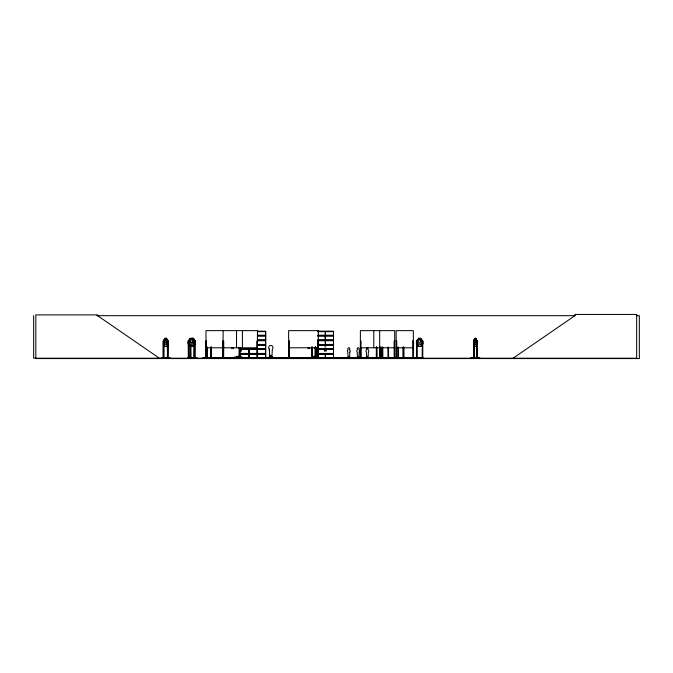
<?xml version="1.0" encoding="UTF-8"?>
<svg xmlns="http://www.w3.org/2000/svg" width="673" height="673" viewBox="0 0 673 673"><rect width="100%" height="100%" fill="white"/><g stroke="black" fill="none" stroke-linecap="round" stroke-linejoin="round"><path stroke-width="1.01" d="M248.943 351.474L248.943 349.497L240.926 349.497M257.128 353.443L249.237 353.443L249.246 349.497L257.128 349.497M257.759 349.497L265.65 349.497L265.642 353.443L257.759 353.443M257.759 336.012L265.65 336.012L265.642 339.949L257.759 339.949M325.202 337.981L325.202 336.012L317.723 336.012M325.496 339.949L325.496 336.012L333.522 336.012L333.514 339.949L325.496 339.949L325.505 337.981M333.514 351.474L333.514 349.497L325.496 349.497M333.514 337.981L333.514 336.012M285.512 357.885L291.939 357.859M357.691 358.187C351.474 356.051 375.576 359.475 357.287 357.885M363.714 357.885L357.102 357.868M410.21 357.885L416.646 358.196L416.511 341.06L417.184 340.908L417.159 358.204M202.876 358.196L213.652 358.162M202.918 358.196L213.585 358.204M473.876 340.933L473.733 358.204M163.884 340.959L163.842 358.204M167.619 341.026L167.51 358.204M194.682 340.933L194.59 343.752L192.461 346.469M188.911 340.959L188.247 341.06L188.196 343.752L190.316 346.469L193.513 346.469L195.086 343.752L195.086 341.034L193.513 338.309L190.308 338.309L188.188 341.034L188.331 358.171M422.341 340.933L422.164 358.204M257.439 341.06L257.599 358.044M271.017 356.379L270.765 355.941L270.756 356.446M325.48 358.196L325.496 354.234L333.522 354.234L333.522 358.036L325.438 358.061M474.095 341.06L474.684 338.384L475.904 338.384M470.923 358.154L479.916 358.162L470.94 357.859M373.708 357.885L387.841 357.758M252.383 358.154L261.435 358.154M357.834 358.154L357.851 356.614L358.507 356.614L358.507 357.868M317.185 354.234L325.21 354.234L325.21 358.036L309.185 358.12L320.112 358.154M163.842 341.051L163.211 341.06L163.219 358.204M194.64 341.051L192.461 338.309M161.024 357.885L170.21 358.162M192.36 358.162L187.641 358.162M396.548 357.885L405.112 357.885L402.471 358.204M194.253 343.095L193.488 338.384L190.341 338.384L189.306 341.06L189.306 343.095L191.082 345.299L193.471 343.095L193.471 341.06L192.436 338.384L194.514 341.06L194.497 358.204M188.583 358.162L188.793 357.582M257.759 354.234L265.65 354.234L265.65 358.036L249.22 358.196M222.956 358.162L223.133 330.636M413.491 358.162L413.315 330.636L396.161 330.636L396.103 357.851M475.92 346.469L474.658 346.469L473.481 343.752L473.481 341.034L474.717 338.309L475.92 338.309L477.098 341.034L477.098 343.752L475.861 346.469M474.734 338.384L473.573 341.06L473.59 358.204M163.404 341.06L164.944 338.384L164.17 343.095L165.213 344.711L166.239 344.711L167.257 343.095L167.257 341.06L166.492 338.384L164.902 338.384M166.467 346.469L168.09 343.752L168.09 341.034L166.467 338.309M193.437 346.402L195.086 343.752M188.255 341.06L190.35 338.384M192.428 346.402L194.514 343.726M420.718 346.402L422.829 343.726M272.649 358.204L268.872 358.196M269.461 357.7L269.208 356.808L269.057 358.196M270.066 358.204L269.41 358.187L269.873 358.204M271.867 358.187L272.464 358.204M347.891 357.868L347.722 357.27L347.613 358.196M349.708 357.868C351.886 358.204 346.393 358.053 348.143 358.095M357.413 358.196L356.993 358.196M359.247 358.019L359.247 357.27L359.088 357.868M368.282 357.868C370.158 358.187 364.573 358.187 366.474 357.868M366.196 358.196L366.743 358.103M367.895 358.204L368.451 358.019M367.021 347.63L366.667 349.8A1.43 1.43 0 0 0 366.364 352.046L366.667 357.556L368.097 357.556L368.392 352.046A1.43 1.43 0 0 0 368.097 349.8L367.736 347.63M513.112 358.204L574.893 315.687L574.893 314.434L636.666 314.434L636.666 358.204L33.65 358.204L33.65 315.687M396.288 358.162L396.229 357.582M366.331 358.103L366.861 358.204M222.999 358.162L222.999 357.582M416.36 358.162L416.444 357.582M239.176 356.488L239.26 347.588M188.852 341.051L188.92 358.204M193.959 341.026L195.086 341.034L193.462 338.309M422.257 341.06L422.812 341.06L422.745 358.204M257.414 357.582L257.372 358.204L257.439 330.636L205.98 330.636L206.014 358.204M413.315 358.204L412.801 357.582M96.811 315.687L575.213 315.687M636.195 315.687L639.35 315.687L639.35 358.566L35.82 358.566L35.82 314.88L97.602 314.88L97.602 315.687L159.375 358.204M257.616 331.259L265.658 331.259M317.723 331.259L325.219 331.259M325.488 331.259L333.53 331.259M257.616 331.419L265.658 331.419L265.65 335.221L257.759 335.221M317.723 331.402L325.219 331.419L325.202 335.221L317.723 335.221M257.767 331.654L265.642 331.654L265.642 335.221M317.732 331.654L325.202 331.654M325.505 331.654L333.514 331.654M257.709 335.491L265.7 335.491M317.681 335.491L325.269 335.491M325.438 335.491L333.572 335.491M257.709 335.734L265.7 335.734M317.681 335.734L325.269 335.734M325.438 335.734L333.572 335.734M166.517 338.309L164.877 338.309L163.303 341.034L163.32 358.204M192.402 338.738L192.966 338.738L193.319 340.286M475.508 338.738L474.684 341.06L475.062 343.306L475.845 342.254L475.449 338.738M317.723 339.949L325.21 339.949L325.21 336.012M257.709 340.227L265.7 340.227M317.681 340.227L325.269 340.227M325.438 340.227L333.572 340.227M257.709 340.471L265.7 340.471M317.681 340.471L325.269 340.471M325.438 340.471L333.572 340.471M257.759 340.748L265.65 340.748L265.65 344.542L257.751 344.551M317.723 340.748L325.21 340.748L325.21 344.542L317.732 344.441M167.4 358.204L167.4 341.06L168.09 341.034L167.981 358.204M412.81 358.204L412.734 341.06L413.315 341.06M473.481 341.034L474.095 341.06L474.129 358.204M205.98 341.06L206.468 341.06M257.666 341.06L256.859 341.06L256.926 358.204M360.392 341.06L360.972 341.06L360.955 358.204L361.039 357.582M394.698 341.06L394.109 341.06L394.185 358.204M396.161 341.06L396.75 341.06L396.818 358.204M412.734 341.06L413.542 341.06L413.533 358.204L413.609 357.582M188.196 342.389L194.59 342.389M163.404 343.726L164.919 346.469L166.517 346.469M473.573 343.726L474.717 346.469M257.767 344.441L265.642 344.441L265.642 340.748M333.514 344.441L325.505 344.441L325.496 340.748L333.522 340.748L333.522 344.542L325.48 344.711M317.723 344.551L325.219 344.551M257.751 344.753L265.658 344.711M317.723 344.753L333.53 344.711M257.751 344.887L265.658 344.887L265.65 348.707L257.759 348.707M317.723 344.887L325.219 344.887M325.488 344.913L333.53 344.896L333.514 348.707L325.496 348.707M257.767 345.14L265.642 345.14L265.642 348.707M317.732 345.14L325.202 345.14M325.505 345.14L333.514 345.14M324.31 345.358L326.228 345.358M324.672 346.932L325.875 346.932M205.98 347.79L257.439 347.79M288.616 347.79L318.321 347.79M360.392 347.79L394.689 347.79M396.161 347.79L413.315 347.79M239.26 348.303L239.975 348.303M239.26 348.479L239.975 348.479M316.234 348.479L316.1 356.522M240.926 348.707L248.951 348.707M249.237 348.707L257.128 348.707M317.185 348.707L325.21 348.707M240.875 348.984L249.01 348.984M249.178 348.984L257.179 348.984M257.709 348.984L265.7 348.984M317.134 348.984L325.269 348.984M325.438 348.984L333.572 348.984M324.672 349.035L325.875 349.035M240.875 349.228L249.01 349.228M249.178 349.228L257.179 349.228M257.709 349.228L265.7 349.228M317.134 349.228L325.269 349.228M325.438 349.228L333.572 349.228M317.185 349.497L325.21 349.497M239.42 350.423L240.051 350.423L240.051 351.138L239.42 351.138M315.679 350.423L316.31 350.423L316.31 351.138L315.679 351.138M239.42 350.49L241.338 350.49M315.679 350.49L317.597 350.49M324.31 350.49L326.228 350.49M239.42 351.003L241.338 351.07M315.679 351.003L317.597 351.07M324.31 351.07L326.228 351.07M240.926 353.443L248.951 353.443L248.951 349.497M317.185 353.443L325.21 353.443M325.496 353.443L333.522 353.443L333.522 349.497M240.875 353.712L249.01 353.712M249.178 353.712L257.179 353.712M257.709 353.712L265.7 353.712M317.134 353.712L325.269 353.712M325.438 353.712L333.572 353.712M240.875 353.956L249.01 353.956M249.178 353.956L257.179 353.956M257.709 353.956L265.7 353.956M317.134 353.956L325.269 353.956M325.438 353.956L333.572 353.956M240.926 354.234L248.951 354.234L248.951 358.036M249.237 358.036L249.237 354.234L257.128 354.234M240.993 356.253L236.4 356.454M317.252 356.278L312.659 356.454M269.755 357.38L271.9 357.38L272.338 349.119A2.145 2.145 0 0 0 272.338 346.082A2.145 2.145 0 0 0 269.309 346.082A2.145 2.145 0 0 0 269.309 349.119L269.755 357.38L269.309 349.119M163.16 357.582L163.842 357.582M168.031 357.582L167.341 357.582L167.35 358.204M188.92 357.582L188.188 357.582L188.188 358.204M190.148 357.582L190.838 357.582M422.164 357.582L422.88 357.582L422.88 358.204M474.145 357.582L473.531 357.582L473.565 358.204M476.677 357.582L477.292 357.582M197.172 357.885L187.691 357.859L192.394 358.12M226.061 357.885L220.534 358.162M348.336 357.75L349.253 357.75M366.92 357.75L367.837 357.75M417.159 357.758L422.164 357.758M202.876 357.876L213.619 357.885M240.934 357.927L248.943 357.927M309.185 357.885L325.202 357.927M325.505 357.927L333.514 357.927M347.722 357.868L349.867 357.868M366.305 357.868L368.451 357.868M394.815 357.859L394.689 330.636L360.392 330.636L360.341 358.204L360.61 341.06M165.827 358.162L170.176 358.12L165.768 358.204M248.96 358.044L240.909 358.196M405.129 358.154L402.513 357.885M318.228 358.204L318.321 330.636L288.616 330.636L288.725 358.204M193.992 340.824L193.874 358.204M388.615 358.154L388.489 347.108M195.128 358.162L195.027 357.582L193.841 357.582L193.841 358.204M194.177 358.162L194.017 357.582M382.701 358.154L382.701 357.582M271.884 358.171L271.379 358.179L272.439 357.927L272.422 356.808L272.195 357.7M416.494 343.726L418.606 346.402M188.255 343.726L190.35 346.402M166.441 338.384L168.04 341.06M474.095 343.095L474.877 344.711L475.651 344.711L476.417 343.095L475.845 338.384M475.861 338.309L477.064 341.06L476.989 358.204M318.438 358.171L318.438 341.06L317.824 341.06L317.875 358.204M382.861 358.171L382.769 347.108M479.866 358.204L470.957 358.204M477.241 358.204L477.241 341.06L476.686 340.816L476.694 358.204M477.09 357.582L477.09 358.204M476.921 341.06L476.888 358.204M473.91 341.06L473.943 358.204M422.299 357.582L422.299 358.204M419.111 358.204L419.111 357.674L203.793 357.674L203.793 358.204M418.741 357.674L418.741 358.204M417.857 357.674L417.857 358.204M417.024 357.582L417.024 358.204M412.675 357.582L412.675 358.204M403.758 347.108L403.758 358.204M403.665 347.108L403.724 358.204M403.573 357.582L403.59 358.204M403.228 347.108L403.312 358.204M403.135 347.108L403.161 358.204M398.593 357.582L398.593 358.204L398.525 347.108M398.349 357.582L398.366 358.204M398.071 357.582L398.088 358.204M397.995 347.108L397.936 358.204M397.844 357.582L397.844 358.204M396.683 357.582L396.683 358.204M394.63 357.582L394.622 358.204M394.487 357.674L394.487 358.204M394.05 357.582L394.05 358.204M393.604 357.674L393.604 358.204M388.422 357.582L388.422 358.204M387.909 347.108L387.976 358.204M387.841 357.582L387.841 358.204M382.188 347.108L382.256 358.204M382.121 357.582L382.121 358.204M381.355 347.251L381.372 358.204M381.179 347.251L381.212 358.204M381.111 357.582L381.103 358.204M381.002 347.251L380.968 358.204M380.825 347.251L380.783 358.204M380.06 347.108L380.077 358.204L380.052 357.582M379.875 347.108L379.782 358.204M379.673 330.636L379.698 358.204M379.547 347.108L379.513 358.204M376.846 347.108L376.88 358.204M376.695 357.582L376.695 358.204L376.661 347.108M376.518 347.108L376.518 358.204M376.333 347.108L376.316 358.204M373.776 330.636L373.776 347.79M367.71 357.868L367.71 356.614L367.054 356.614L367.054 357.868M360.736 347.251L360.778 358.204M360.459 357.582L360.526 358.204M349.127 357.868L349.127 356.614L348.471 356.614L348.471 357.868M318.009 357.582L317.95 358.204M317.765 357.582L317.765 358.204M316.554 347.445L316.554 348.429M316.133 347.419L316.234 356.522M315.721 347.108L315.713 358.204M315.679 347.419L315.587 356.522M315.587 357.582L315.587 358.204M315.544 347.108L315.477 358.204M315.368 347.108L315.334 358.204M315.191 347.108L315.149 358.204M314.964 347.445L314.964 348.429M312.247 347.108L312.289 358.204M312.07 347.108L312.112 358.204M311.961 357.582L312.003 358.204M311.893 347.108L311.851 358.204M311.717 347.108L311.717 358.204M309.605 347.537L309.605 348.74M308.175 347.537L308.175 348.74M289.23 341.06L289.289 358.204M289.171 358.204L289.121 341.06L288.616 341.06L288.675 358.204M289.028 357.582L289.045 358.204M288.843 341.06L288.835 358.204M288.162 357.674L288.162 358.204M287.203 357.674L287.203 358.204M271.328 357.7L271.328 355.824L270.344 355.824L270.344 357.7M265.65 336.012L265.65 339.949M265.65 349.497L265.65 353.443M265.642 354.234L265.642 357.927L249.246 357.927L249.246 354.234M258.903 357.582L258.861 358.204M258.676 357.582L258.743 358.204M258.583 357.582L258.609 358.204M258.474 357.758L258.474 358.204M258.348 357.582L258.297 358.204M256.792 357.582L256.792 358.204M255.479 357.582L255.521 358.204M255.303 357.582L255.345 358.204M255.235 357.582L255.143 358.204L255.101 357.582M254.974 357.582L254.958 358.204M249.237 349.497L249.237 353.443M242.423 330.636L242.423 347.79M242.398 358.204L242.398 357.228L238.587 356.959L233.733 357.228L233.733 358.204M240.295 347.445L240.295 348.429L238.705 348.429L238.705 347.445M239.874 347.419L239.975 356.522M239.84 348.479L239.84 356.522M239.42 347.419L239.327 356.522M236.526 330.636L236.526 347.79M233.346 347.537L233.346 348.74M231.916 347.537L231.916 348.74M225.236 357.674L225.236 358.204M223.781 357.582L223.781 358.204M223.646 358.204L223.714 341.06L222.839 341.06L222.805 358.204M223.327 341.06L223.36 358.204M223.2 357.582L223.2 358.204M211.423 347.108L211.473 358.204M211.272 347.108L211.272 358.204M211.179 357.582L211.196 358.204M210.994 347.108L211.07 358.204M210.842 347.108L210.952 358.204M210.792 357.582L210.792 358.204M207.234 347.108L207.284 358.204M207.082 347.108L207.133 358.204M207.006 357.582L206.99 358.204M206.804 347.108L206.804 358.204M206.653 347.108L206.653 358.204L206.502 357.582M206.468 347.251L206.468 358.204M205.046 357.674L205.046 358.204M194.977 341.06L194.876 358.204L194.825 341.06M194.623 357.582L194.648 358.204M194.396 341.06L194.346 358.204M190.787 345.089L190.838 358.204M190.636 345.089L190.686 358.204M190.56 357.582L190.543 358.204M190.358 345.089L190.358 358.204L190.24 357.582M190.207 345.089L190.165 358.204M167.829 341.06L167.829 358.204M167.653 357.582L167.754 358.204M163.64 341.06L163.69 358.204M163.463 357.582L163.438 358.204M349.809 352.046L349.514 357.556L348.084 357.556L347.79 352.046A1.43 1.43 0 0 1 348.084 349.8C346.78 346.982 350.818 346.982 349.514 349.8A1.43 1.43 0 0 1 349.809 352.046M359.189 352.046L358.894 357.556L357.464 357.556L357.17 352.046A1.43 1.43 0 0 1 357.464 349.8C356.16 346.982 360.198 346.982 358.894 349.8A1.43 1.43 0 0 1 359.189 352.046M165.457 338.738L164.952 342.254L165.97 343.306L166.492 341.06L165.97 338.738L165.407 338.738M191.039 338.738L190.358 342.254L191.039 343.306L191.729 343.306L192.444 341.06L191.729 338.738L191.039 338.738M419.296 338.738L418.614 342.254L419.296 343.306L420.002 343.306L420.718 341.06L420.002 338.738L419.296 338.738M418.606 338.384L417.546 341.06L417.546 343.095L418.968 344.711L420.373 344.711L421.761 343.095L421.761 341.06L420.718 338.384L418.606 338.384M418.572 338.309L416.427 341.034L416.427 343.752L418.572 346.469L420.751 346.469L422.896 343.752L422.896 341.034L420.751 338.309L418.572 338.309M333.53 331.41L325.488 331.41L325.505 335.221L333.522 335.221L333.522 331.419M206.241 358.204L206.207 341.06L206.182 358.204"/></g></svg>
